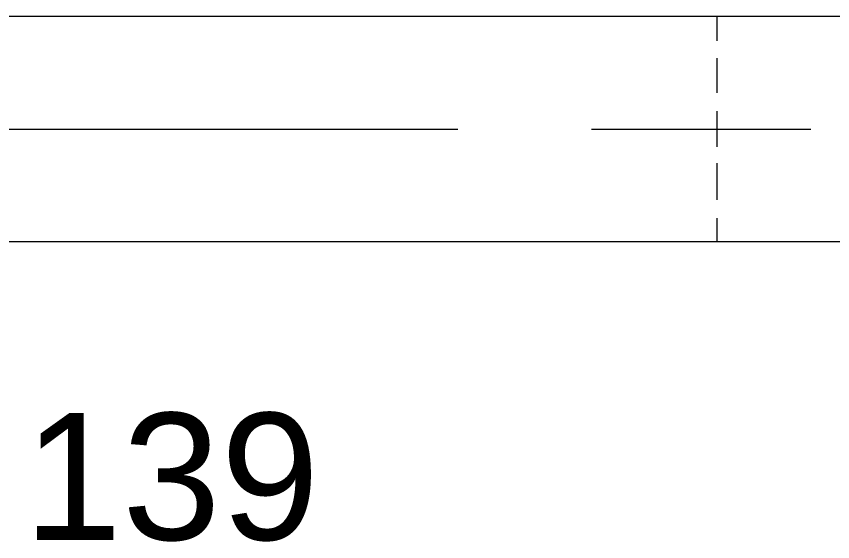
# Model space of a CAD drawing. Header units: millimetres. Extents: x 3220 to 226993, y 817 to 176024.
# Drawn here: x 124493 to 125651, y 155599 to 156344 of the extents above; entities that cross this region are included whole.
import ezdxf

# ---------------------------------------------------------------- set-up
doc = ezdxf.new("R2010")
doc.units = ezdxf.units.MM
doc.layers.add('Repère', color=76, linetype='Continuous')
doc.styles.get("Standard").update_dxf_attribs({"font": 'arial.ttf'})

# ---------------------------------------------------------------- blocks, each defined once
blk = doc.blocks.new('ligne broyage 2')
at = {"color": 4, "linetype": 'Continuous', "lineweight": 15}
for points in [[(-211.4, 18175.6), (5588.5, 18175.6)], [(318, 18175.6), (318, 18140.9)], [(318, 18116.3), (318, 18067.1)], [(318, 17967.3), (318, 17915.3)], [(318, 17889.2), (318, 17855.9), (318, 17855.9)], [(-211.4, 17855.9), (5588.5, 17855.9)]]:
    blk.add_lwpolyline(points, dxfattribs=at)
at = {"color": 1, "linetype": 'Continuous', "lineweight": 5}
for points in [[(318, 18041.1), (318, 17990.5)], [(185, 18015.1), (496, 18015.1)]]:
    blk.add_lwpolyline(points, dxfattribs=at)
at = {"color": 1, "linetype": 'Continuous', "lineweight": 5, "true_color": 0x000001}
blk.add_lwpolyline([(685.5, 18015.1), (5196.5, 18015.1)], dxfattribs=at)

msp = doc.modelspace()

# ---------------------------------------------------------------- block references
at = {"xscale": -1}
msp.add_blockref('ligne broyage 2', (125804.9, 138168.5), dxfattribs=at)

# ---------------------------------------------------------------- texts
at = {"layer": 'Repère', "insert": (124503.6, 155781.5), "char_height": 180, "attachment_point": 1}
msp.add_mtext_dynamic_manual_height_columns('139', width=7197.386, gutter_width=12.5, heights=[0], dxfattribs=at)

doc.saveas('drawing.dxf')
